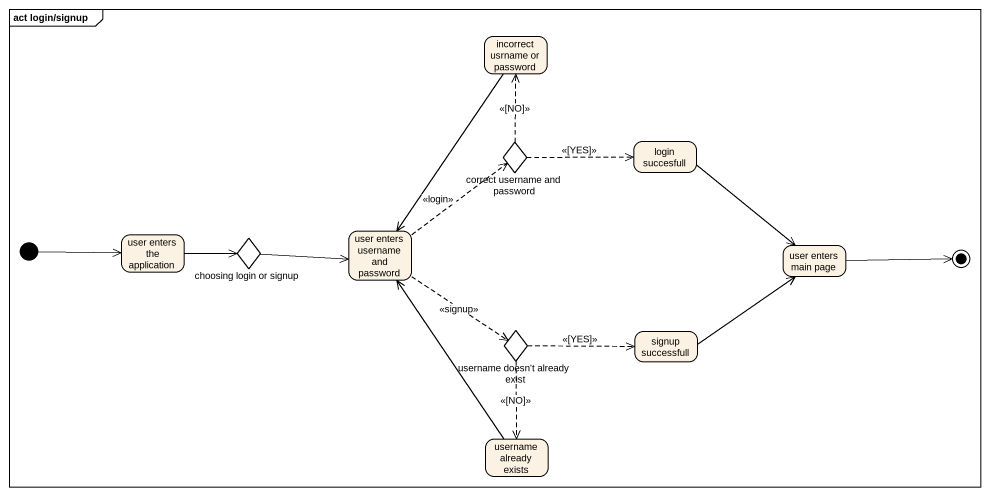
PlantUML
@startuml
mainframe act login/signup
hide empty description
state "incorrect usrname or password" as incorrect_usrname_or
state "correct username and password" as correct_username_and <<choice>>
state "login succesfull" as login_succesfull
state "user enters the application" as user_enters_the_application
state "choosing login or signup" as choosing_login_or_signup <<choice>>
state "user enters username and password" as user_enters_username_and
state "user enters main page" as user_enters_main_page
state "username doesn't already exist" as username_doesn_t_already <<choice>>
state "signup successfull" as signup_successfull
state "username already exists" as username_already_exists
[*] -right-> user_enters_the_application
incorrect_usrname_or --> user_enters_username_and
correct_username_and -up[dashed]-> incorrect_usrname_or : <<[NO]>>
correct_username_and -right[dashed]-> login_succesfull : <<[YES]>>
login_succesfull --> user_enters_main_page
user_enters_the_application -right-> choosing_login_or_signup
choosing_login_or_signup -right-> user_enters_username_and
user_enters_username_and -up[dashed]-> correct_username_and : <<login>>
user_enters_username_and -[dashed]-> username_doesn_t_already : <<signup>>
username_doesn_t_already -right[dashed]-> signup_successfull : <<[YES]>>
username_doesn_t_already -[dashed]-> username_already_exists : <<[NO]>>
signup_successfull -right-> user_enters_main_page
username_already_exists -up-> user_enters_username_and
user_enters_main_page -right-> [*]
@enduml
